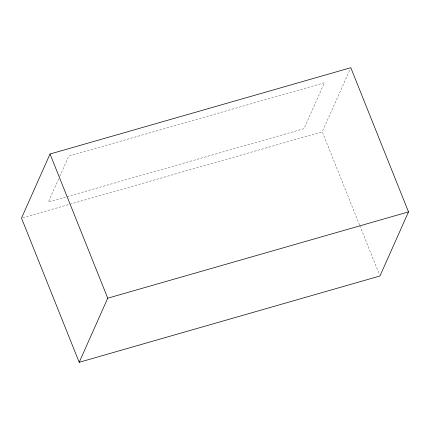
<?xml version="1.0" encoding="UTF-8"?>
<svg xmlns="http://www.w3.org/2000/svg" width="430" height="430" viewBox="0 0 430 430"><rect width="100%" height="100%" fill="white"/><g stroke="black" fill="none" stroke-linecap="round" stroke-linejoin="round"><path stroke-width="0.32" stroke-dasharray="2.15 1.61" d="M58.7 178.751L48.337 202.025L66.413 196.838M59.791 176.3L68.789 156.09L324.44 82.727L303.988 128.667L67.058 196.655M359.566 225.024L322.263 131.806L350.256 68.929M22.79 217.741L69.262 204.406M69.907 204.223L322.263 131.806M359.819 225.648L379.464 274.743"/><path stroke-width="0.64" d="M50.041 154.015L21.5 218.112L79.195 362.291L379.959 275.985L408.5 211.888L350.805 67.709L50.041 154.015L107.736 298.194L79.195 362.291M107.736 298.194L408.5 211.888"/></g></svg>
